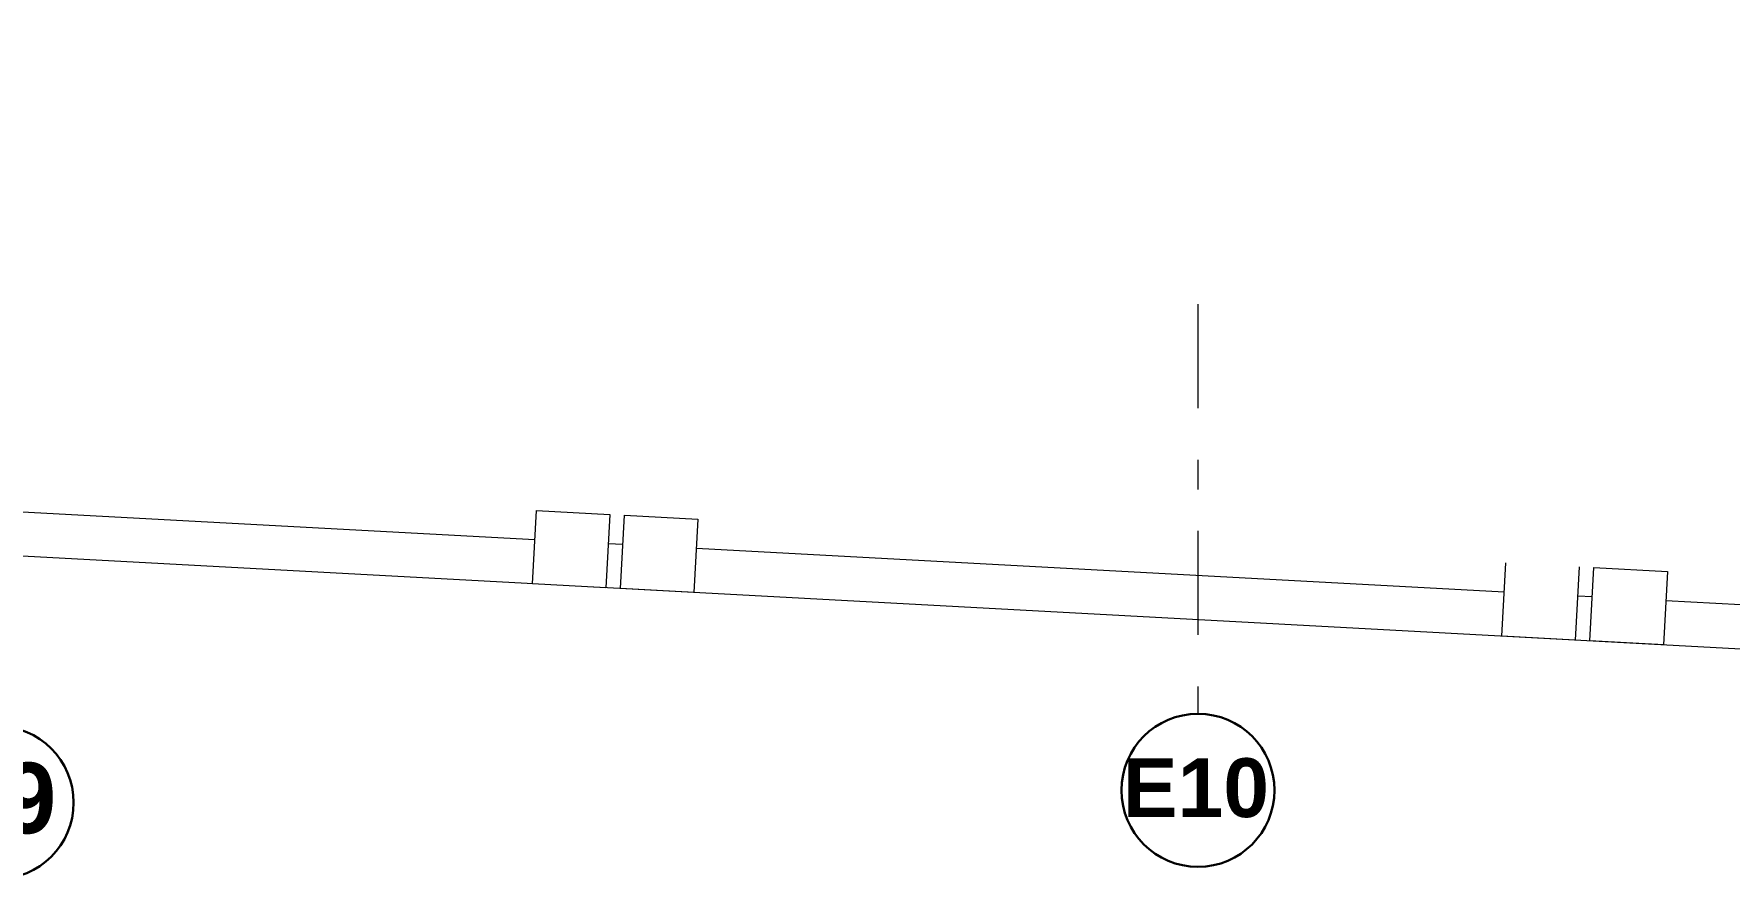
# Model space of a CAD drawing. Header units: metres. Extents: x 28 to 148, y 23 to 113.
# Drawn here: x 129.13 to 134.89, y 35.35 to 38.22 of the extents above; entities that cross this region are included whole.
import ezdxf

# ---------------------------------------------------------------- set-up
doc = ezdxf.new("R2010")
doc.units = ezdxf.units.M
doc.set_wipeout_variables(frame=1)
doc.linetypes.add('Dot & Dashed', pattern=[0.670278, 0.352778, -0.176389, 0, -0.141111])
for name, color, linetype, lineweight in [('Cotas varias El', 253, 'Continuous', 13), ('GRAFO 0 BLANCO', 7, 'Continuous', 0), ('GRAFO 4', 7, 'Continuous', 30)]:
    doc.layers.add(name, color=color, linetype=linetype, lineweight=lineweight)
doc.styles.add('GENERATED_STYLE_1', font='arialbd.ttf')

msp = doc.modelspace()

# ---------------------------------------------------------------- linework, layer by layer
at = {"layer": 'Cotas varias El', "linetype": 'Dot & Dashed'}
msp.add_line((133.0834, 37.3061), (133.0834, 35.9143), dxfattribs=at)
at = {"layer": 'GRAFO 4', "linetype": 'Continuous'}
for centre in [(133.0834, 35.6543), (129.0017, 35.6125)]:
    msp.add_circle(centre, 0.26, dxfattribs=at)

# ---------------------------------------------------------------- texts
at = {"attachment_point": 3, "rotation": 360, "style": 'GENERATED_STYLE_1'}
for s, insert, char_height in [('E9', (129.2032, 35.7481), 0.24), ('E10', (133.3251, 35.7631), 0.2)]:
    msp.add_mtext(s, dxfattribs=dict(at, insert=insert, char_height=char_height))

# ---------------------------------------------------------------- wipeouts: each hides what was drawn before it
at = {"linetype": 'Continuous'}
for points in [[(130.8212, 36.3559), (130.8347, 36.6055), (131.0843, 36.5921), (131.0709, 36.3424)], [(131.1208, 36.3397), (131.1343, 36.5894), (131.3839, 36.5759), (131.3704, 36.3262)], [(134.1164, 36.1779), (134.1299, 36.4276), (134.3795, 36.4141), (134.366, 36.1645)], [(134.416, 36.1618), (134.4295, 36.4114), (134.6791, 36.3979), (134.6656, 36.1483)]]:
    msp.add_wipeout(points, dxfattribs=at).dxf.layer = 'GRAFO 0 BLANCO'

# ---------------------------------------------------------------- next in the draw order: linework, layer by layer
at = {"layer": 'GRAFO 0 BLANCO', "linetype": 'Continuous'}
for p, q in [((142.0149, 35.7514), (90.6797, 38.5237)), ((130.8293, 36.5057), (128.0833, 36.654)), ((131.1289, 36.4895), (131.0789, 36.4922)), ((134.1245, 36.3277), (131.3785, 36.476)), ((134.4241, 36.3116), (134.3741, 36.3143)), ((137.4197, 36.1498), (134.6737, 36.2981))]:
    msp.add_line(p, q, dxfattribs=at)
at = {"layer": 'GRAFO 0 BLANCO', "color": 7, "linetype": 'Continuous'}
for points in [[(130.8212, 36.3559), (130.8347, 36.6055), (131.0843, 36.5921), (131.0709, 36.3424)], [(131.1208, 36.3397), (131.1343, 36.5894), (131.3839, 36.5759), (131.3704, 36.3262)], [(134.416, 36.1618), (134.4295, 36.4114), (134.6791, 36.3979), (134.6656, 36.1483)]]:
    msp.add_lwpolyline(points, close=True, dxfattribs=at)
msp.add_lwpolyline([(134.3795, 36.4141), (134.3795, 36.4141), (134.366, 36.1645), (134.1164, 36.1779), (134.1299, 36.4276)], dxfattribs=at)

doc.saveas('drawing.dxf')
